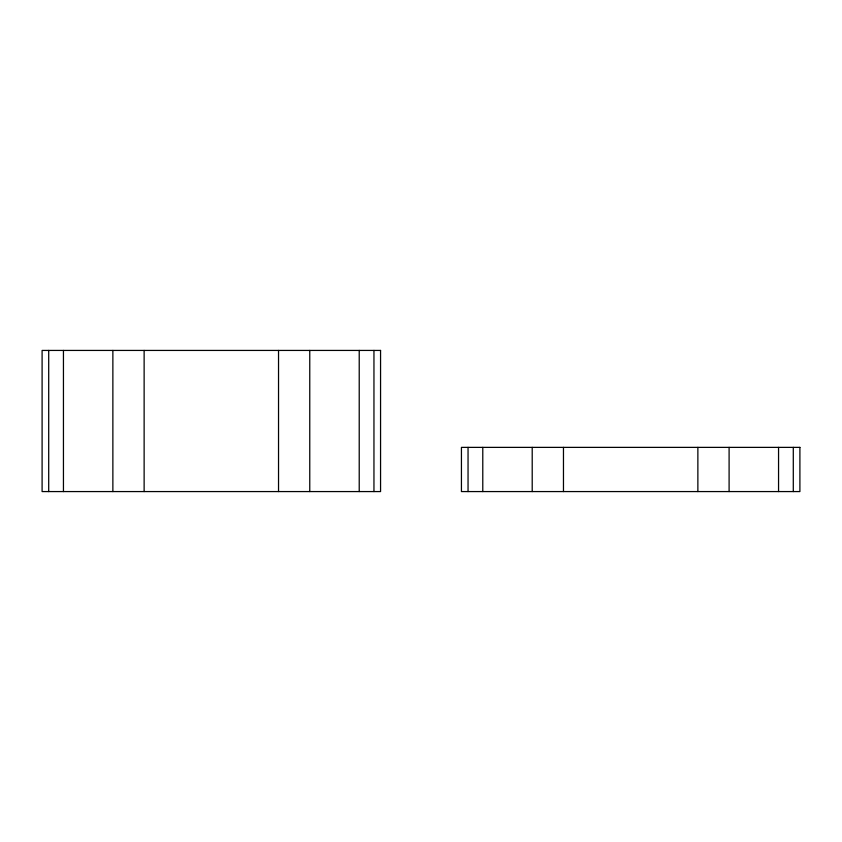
<?xml version="1.0" encoding="UTF-8"?>
<svg xmlns="http://www.w3.org/2000/svg" width="842" height="842" viewBox="0 0 842 842"><rect width="100%" height="100%" fill="white"/><g stroke="black" fill="none" stroke-linecap="round" stroke-linejoin="round"><path stroke-width="1.26" d="M793.29 447.376L793.29 491.57M778.555 447.376L778.555 491.57M729.098 447.376L729.098 491.57M697.871 447.376L697.871 491.57M563.466 447.376L563.466 491.57M532.207 447.376L532.207 491.57M482.782 447.376L482.782 491.57M468.047 447.376L468.047 491.57M373.953 350.43L373.953 491.57M359.218 350.43L359.218 491.57M309.761 350.43L309.761 491.57M278.534 350.43L278.534 491.57M144.129 350.43L144.129 491.57M112.87 350.43L112.87 491.57M63.445 350.43L63.445 491.57M48.71 350.43L48.71 491.57M380.563 350.43L42.1 350.43L42.1 491.57L380.563 491.57L380.563 350.43M799.9 447.376L461.437 447.376L461.437 491.57L799.9 491.57L799.9 447.376"/></g></svg>
